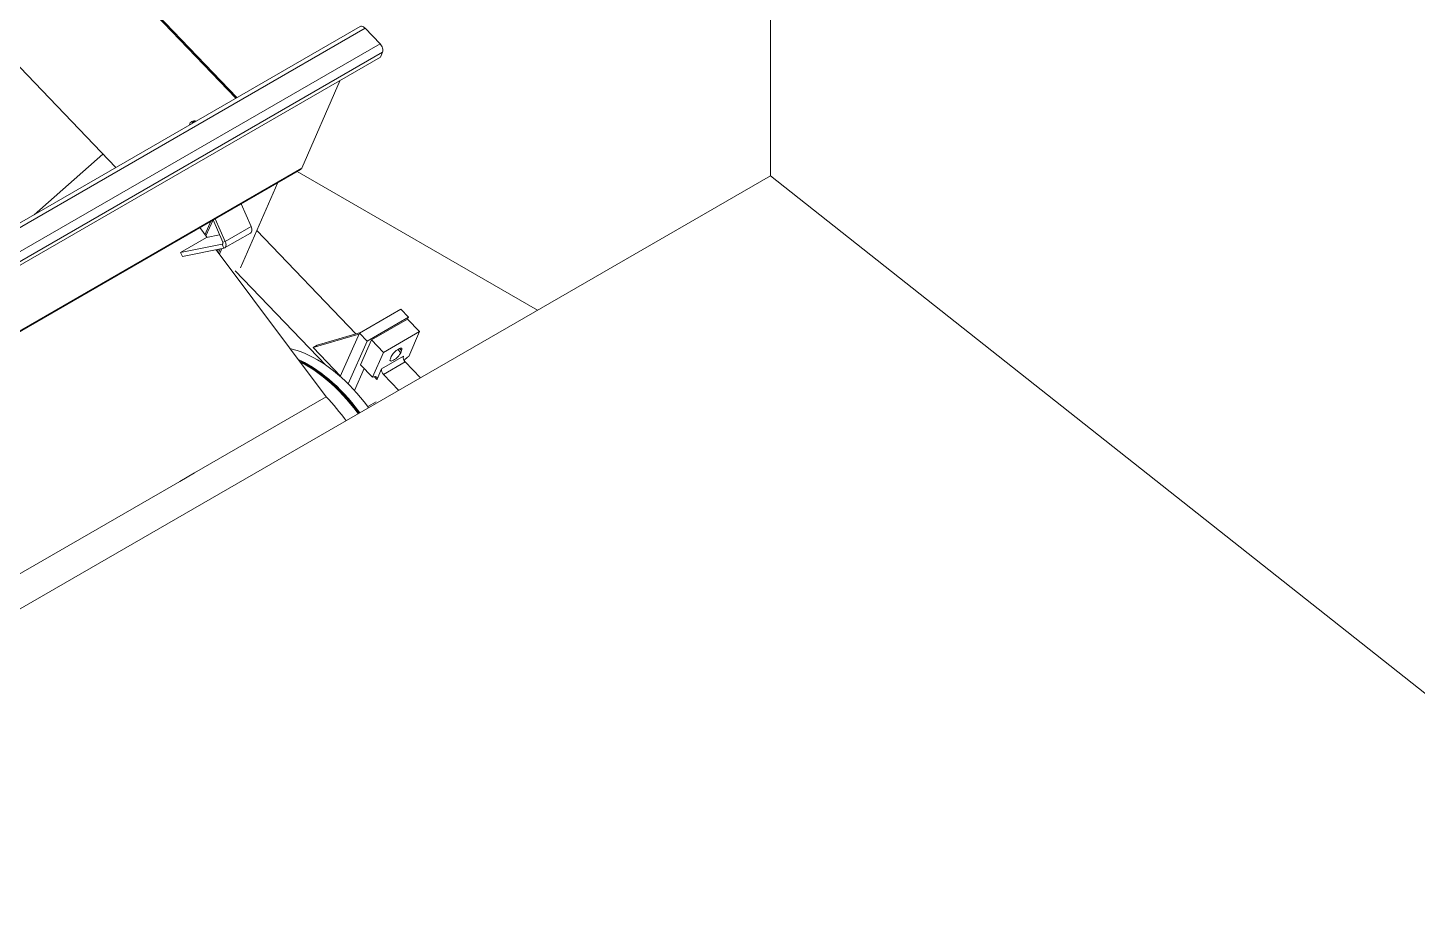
# Model space of a CAD drawing. Header units: millimetres. Extents: x 26816 to 90584, y 11074 to 56542.
# Drawn here: x 68131 to 70030, y 20317 to 21509 of the extents above; entities that cross this region are included whole.
import ezdxf

# ---------------------------------------------------------------- set-up
doc = ezdxf.new("R2010")
doc.units = ezdxf.units.MM
doc.layers.add('MAU_XAM', color=8, linetype='Continuous')
doc.layers.add('MAU_XANH', color=5, linetype='Continuous')

msp = doc.modelspace()

# ---------------------------------------------------------------- linework, layer by layer
at = {"layer": 'MAU_XAM', "linetype": 'Continuous', "lineweight": 0}
for p, q in [((69146.2, 22531.9), (69146.2, 21307.1)), ((68499.2, 21313), (68827.9, 21123.3)), ((69146.2, 21307.1), (67767.4, 20511.1)), ((69146.2, 21307.1), (73919.2, 17531.2))]:
    msp.add_line(p, q, dxfattribs=at)
at = {"layer": 'MAU_XANH', "linetype": 'Continuous', "lineweight": 0}
for p, q in [((68251.4, 21318.4), (67198.8, 22417.2)), ((68415.4, 21413.1), (67797.6, 22057.9)), ((68416.9, 21413.9), (67802.8, 22055)), ((68585.3, 21511.1), (67893.3, 21111.7)), ((67900.2, 21109.3), (68592.2, 21508.8)), ((68612.5, 21487.6), (68592.2, 21508.8)), ((67920.5, 21088.1), (68612.5, 21487.6)), ((68613.1, 21469.3), (67921.1, 21069.8)), ((68616, 21476), (67924, 21076.5)), ((68616, 21476), (68613.1, 21469.3)), ((68505.4, 21317.4), (68558.1, 21437.6)), ((68233.8, 21336.8), (68139.6, 21253.8)), ((67812, 20916.3), (68504, 21315.8)), ((68505.4, 21317.4), (67813.4, 20917.9)), ((68421.8, 21181.3), (68472.9, 21297.8)), ((68422.7, 21268.8), (68436.3, 21237.7)), ((68423, 21268.2), (68423.4, 21269.3)), ((68366.1, 21236.2), (68376.2, 21222.7)), ((68381.2, 21244.9), (68373.4, 21227.2)), ((68374.6, 21224.8), (68384.2, 21246.6)), ((68384.3, 21246.7), (68397.4, 21216.5)), ((68387.3, 21248.4), (68400.9, 21217.2)), ((68436.3, 21237.7), (68400.9, 21217.2)), ((68579.6, 21091), (68444.2, 21232.4)), ((68375.3, 21222.5), (68339.9, 21202.1)), ((68396.8, 21213.5), (68339.9, 21202.1)), ((68393.2, 21226.1), (68375.3, 21222.5)), ((68397.4, 21213.8), (68396.8, 21213.5)), ((68399.2, 21208), (68396.8, 21213.5)), ((68397.4, 21216.5), (68400.9, 21217.2)), ((68400.1, 21208.4), (68435.5, 21228.8)), ((68339.9, 21202.1), (68342.3, 21196.7)), ((68399.2, 21208), (68342.3, 21196.7)), ((68388.7, 21206), (68538.9, 21004.8)), ((68391.7, 21206.6), (68390.5, 21203.6)), ((68391.9, 21201.7), (68394.2, 21207)), ((68393.1, 21200.1), (68396.3, 21207.5)), ((68538.2, 21048.3), (68414.7, 21177.2)), ((68584.2, 21091.9), (68640.8, 21124.5)), ((68651.3, 21113.6), (68640.8, 21124.5)), ((68594.7, 21080.9), (68651.3, 21113.6)), ((68650.2, 21111.1), (68600.7, 21082.6)), ((68651.3, 21113.6), (68650.2, 21111.1)), ((68650.2, 21111.1), (68666.6, 21094)), ((68583.7, 21090.6), (68520.9, 21072.1)), ((68586, 21092.9), (68526.5, 21075.4)), ((68558.2, 21032.6), (68584.2, 21091.9)), ((68569.1, 21022.4), (68594.7, 21080.9)), ((68594.7, 21080.9), (68584.2, 21091.9)), ((68585.9, 21048.7), (68600.7, 21082.6)), ((68600.7, 21082.6), (68617.1, 21065.5)), ((68666.6, 21094), (68617.1, 21065.5)), ((68666.6, 21094), (68651.8, 21060.2)), ((68526.5, 21075.4), (68520.9, 21072.1)), ((68520.9, 21072.1), (68558.4, 21033)), ((68617.1, 21065.5), (68602.3, 21031.6)), ((68636.6, 21069.4), (68640.7, 21065.1)), ((68639.3, 21070.9), (68642, 21068.1)), ((68640.7, 21065.1), (68642, 21068.1)), ((68590.9, 21043.4), (68577.7, 21013.3)), ((68602.3, 21031.6), (68585.9, 21048.7)), ((68608.5, 21028.9), (68614.7, 21043.2)), ((68644.4, 21060.4), (68614.7, 21043.2)), ((68646.8, 21052.6), (68617.1, 21035.5)), ((68627.9, 21060), (68626.6, 21056.9)), ((68646.8, 21052.6), (68667.7, 21030.8)), ((68604.7, 21032.4), (68608.2, 21028.7)), ((68608.5, 21028.9), (68608.2, 21028.7)), ((68617.1, 21035.5), (68638, 21013.7)), ((68538.9, 21004.8), (68358.9, 20900.9)), ((68607, 20998), (68595.7, 20991.5)), ((68338.8, 20889.3), (68358.9, 20900.9)), ((68100.8, 20751.9), (68338.8, 20889.3))]:
    msp.add_line(p, q, dxfattribs=at)
at = {"layer": 'MAU_XANH', "linetype": 'Continuous', "lineweight": 0, "flags": 128}
for points in [[(68585.3, 21511.1), (68586.2, 21511.5), (68587.3, 21511.5), (68588.5, 21511.3), (68589.7, 21510.7), (68591, 21509.9), (68592.2, 21508.8)], [(68612.5, 21487.6), (68613.6, 21486.3), (68614.6, 21484.8), (68615.4, 21483.2), (68616, 21481.6), (68616.3, 21480), (68616.5, 21478.5), (68616.4, 21477.1), (68616, 21476)], [(68436.3, 21237.7), (68436.9, 21236), (68437.2, 21234.5), (68437.4, 21232.9), (68437.2, 21231.6), (68436.9, 21230.4), (68436.3, 21229.5), (68435.5, 21228.8), (68435.5, 21228.8)], [(68397.4, 21216.5), (68397.6, 21216), (68397.7, 21215.5), (68397.8, 21215), (68397.7, 21214.5), (68397.6, 21214.1), (68397.4, 21213.8), (68397.1, 21213.6), (68396.8, 21213.5)], [(68400.9, 21217.2), (68401.5, 21215.6), (68401.9, 21214), (68402, 21212.5), (68401.9, 21211.2), (68401.5, 21210), (68400.9, 21209.1), (68400.2, 21208.4), (68399.2, 21208)], [(68596.8, 20989.9), (68595.4, 20991.9), (68590.7, 20998), (68585.8, 21004), (68580.8, 21009.9), (68575.8, 21015.5), (68570.6, 21020.9), (68565.3, 21026.1), (68560, 21031.1), (68554.5, 21035.8), (68549.1, 21040.3), (68543.5, 21044.5), (68538, 21048.4), (68532.4, 21052.1), (68526.8, 21055.5), (68521.2, 21058.7), (68515.6, 21061.5), (68510.1, 21064), (68504.6, 21066.2), (68499.1, 21068.1), (68493.6, 21069.7), (68489.7, 21070.7)], [(68626.6, 21056.9), (68626.2, 21055.8), (68626.1, 21054.9), (68626.3, 21054.3), (68626.8, 21053.9), (68627.5, 21053.7), (68628.5, 21053.9), (68629.7, 21054.3), (68631, 21055), (68632.4, 21055.9), (68633.9, 21057), (68635.4, 21058.3), (68636.8, 21059.6), (68638, 21061.1), (68639.2, 21062.5), (68640.1, 21063.8), (68640.7, 21065.1)], [(68642, 21068.1), (68642.4, 21069.2), (68642.5, 21070.1), (68642.3, 21070.8), (68641.8, 21071.2), (68641.1, 21071.3), (68640.1, 21071.2), (68638.9, 21070.8), (68637.6, 21070.1), (68636.2, 21069.2), (68634.7, 21068.1), (68633.2, 21066.8), (68631.8, 21065.4), (68630.6, 21064), (68629.4, 21062.6), (68628.5, 21061.2), (68627.9, 21060)], [(68584.8, 20983), (68583.4, 20984.9), (68578.7, 20991.1), (68573.8, 20997.1), (68568.8, 21002.9), (68563.7, 21008.5), (68558.6, 21014), (68553.3, 21019.2), (68547.9, 21024.1), (68542.5, 21028.8), (68537, 21033.3), (68531.5, 21037.5), (68526, 21041.5), (68520.4, 21045.2), (68514.8, 21048.6), (68509.2, 21051.7), (68503.6, 21054.5), (68500.7, 21055.9)], [(68584.1, 20982.6), (68580.6, 20987.2), (68575.8, 20993.2), (68570.9, 20999.1), (68565.9, 21004.9), (68560.8, 21010.4), (68555.5, 21015.7), (68550.2, 21020.7), (68544.9, 21025.6), (68539.4, 21030.2), (68533.9, 21034.5), (68528.4, 21038.6), (68522.8, 21042.4), (68517.2, 21045.9), (68511.7, 21049.2), (68506.1, 21052.1), (68502.1, 21054)], [(68582.7, 20981.8), (68581.3, 20983.7), (68576.5, 20989.9), (68571.7, 20995.9), (68566.7, 21001.7), (68561.6, 21007.3), (68556.4, 21012.7), (68551.2, 21017.9), (68545.8, 21022.9), (68540.4, 21027.6), (68534.9, 21032.1), (68529.4, 21036.3), (68523.8, 21040.3), (68518.3, 21044), (68512.7, 21047.4), (68507.1, 21050.5), (68503.3, 21052.4)], [(68602.3, 21031.6), (68603.8, 21032.2), (68605.2, 21032.5), (68606.3, 21032.5), (68607.2, 21032.3), (68607.9, 21031.7), (68608.3, 21031), (68608.4, 21030), (68608.2, 21028.7)]]:
    msp.add_lwpolyline(points, dxfattribs=at)
at = {"layer": 'MAU_XANH', "linetype": 'Continuous', "lineweight": 0}
for centre, radius, start, end in [((68358.6, 21375.6), 6.54, 68.1402, 171.8544), ((68361.1, 21375.2), 6.63, 94.4018, 152.2643), ((68502.2, 21318.7), 3.41, 301.0036, 337.8204), ((68622.5, 21041.3), 8.01, 166.5829, 227.1557), ((68652.2, 21058.5), 8.01, 166.5829, 227.1557), ((68682.7, 21017.1), 53, 125.6525, 134.8675), ((68318, 20794), 305.4, 35.694, 43.6656)]:
    msp.add_arc(centre, radius, start, end, dxfattribs=at)

doc.saveas('drawing.dxf')
